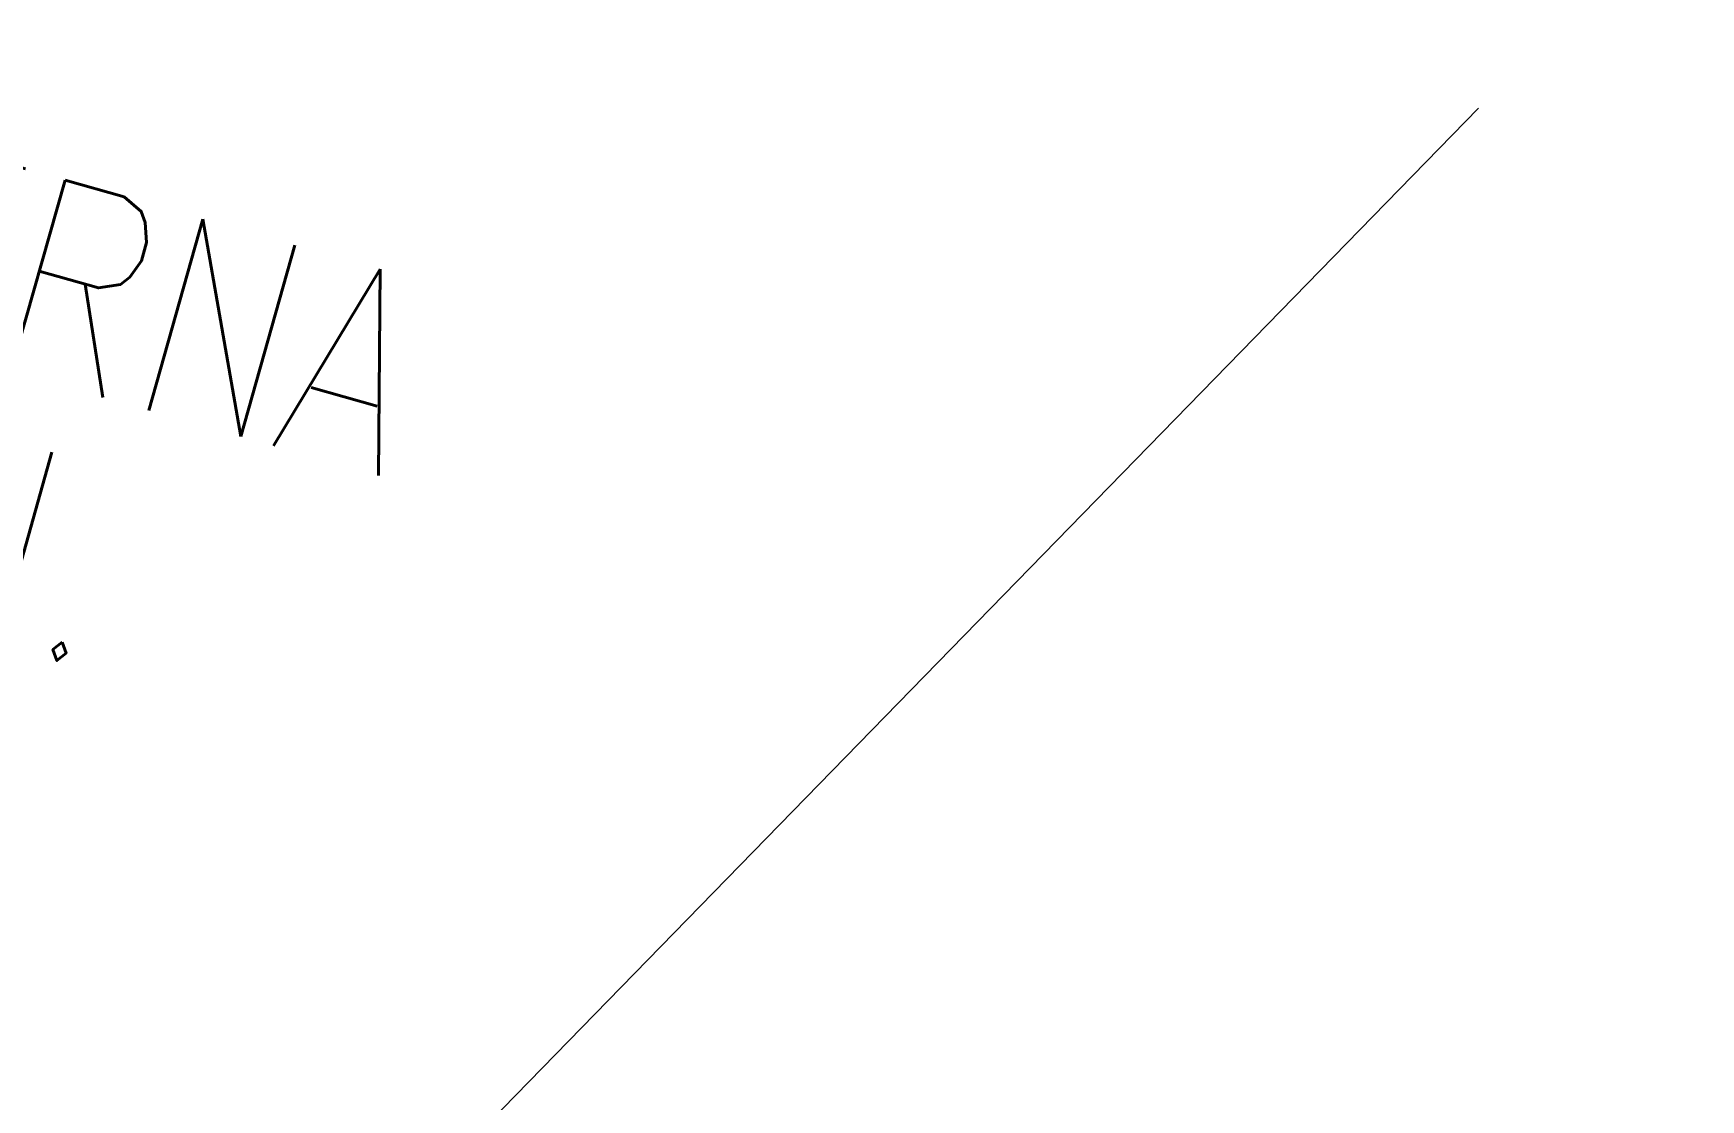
# Model space of a CAD drawing. Header units: inches. Extents: x 0 to 766, y -245 to 236.
# Drawn here: x 52.407 to 53.914, y -194.006 to -193.042 of the extents above; entities that cross this region are included whole.
import ezdxf

# ---------------------------------------------------------------- set-up
doc = ezdxf.new("R2010")
doc.units = ezdxf.units.IN
doc.header["$MEASUREMENT"] = 0
for name, color, linetype, lineweight in [('000 SOS 911 TEXTOS ACI', 7, 'Continuous', 9), ('MUROS', 251, 'Continuous', 9), ('TEXTO-AMBIENTE', 251, 'Continuous', 9)]:
    doc.layers.add(name, color=color, linetype=linetype, lineweight=lineweight)
doc.styles.add('PIPE', font='ARIALN.TTF', dxfattribs={"width": 0.8})
doc.styles.add('ROMANS', font='romans.shx', dxfattribs={"width": 0.8})

msp = doc.modelspace()

# ---------------------------------------------------------------- linework, layer by layer
at = {"layer": 'MUROS', "color": 250}
msp.add_line((53.7134, -193.1093, 0), (48.4157, -198.5394, 0), dxfattribs=at)

# ---------------------------------------------------------------- texts
at = {"layer": 'TEXTO-AMBIENTE', "color": 251, "insert": (51.7385, -192.9773, 0), "char_height": 0.18, "attachment_point": 1, "rotation": 344.214, "line_spacing_factor": 0.8, "style": 'ROMANS'}
msp.add_mtext_dynamic_manual_height_columns('\\pxqc;CISTERNA\\PA.C.I.', width=1.256657, gutter_width=15, heights=[0], dxfattribs=at)

# ---------------------------------------------------------------- next in the draw order: texts
at = {"layer": '000 SOS 911 TEXTOS ACI', "insert": (49.9344, -193.5376, 0), "char_height": 0.15, "width": 3.942943, "attachment_point": 1, "rotation": 344.2366, "style": 'PIPE', "bg_fill": 3, "box_fill_scale": 2, "bg_fill_color": 256, "bg_fill_transparency": 0}
msp.add_mtext('\\pxql;{\\H1.66667x;CISTERNA DE ACI EXISTENTE:\\PVOLUMEN 120 M3}', dxfattribs=at)

doc.saveas('drawing.dxf')
